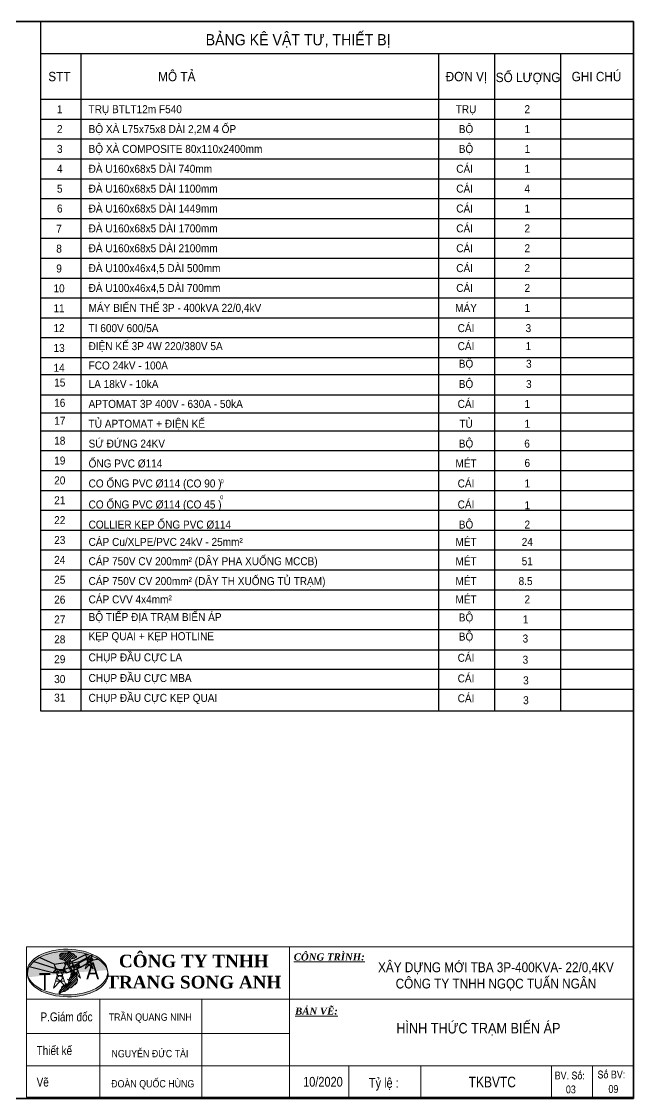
# Model space of a CAD drawing. Header units: millimetres. Extents: x -23083795 to 376618, y 113268 to 3804440.
# Drawn here: x 228112 to 235751, y 115941 to 129379 of the extents above; entities that cross this region are included whole.
import ezdxf
from ezdxf.enums import TextEntityAlignment as Align

# ---------------------------------------------------------------- set-up
doc = ezdxf.new("R2010")
doc.units = ezdxf.units.MM
doc.header["$LTSCALE"] = 6
for name, color, linetype, lineweight in [('Duongcoban', 4, 'Continuous', 30), ('HTDLXDM', 220, 'Continuous', 30), ('Khung', 7, 'Continuous', 20), ('Khung ten', 7, 'Continuous', 20), ('netlonkhungten', 32, 'Continuous', 35), ('Text', 7, 'Continuous', 13)]:
    doc.layers.add(name, color=color, linetype=linetype, lineweight=lineweight)
doc.styles.add('ktenBCKT_6o$0$VN', font='arial.ttf')
doc.styles.get("Standard").update_dxf_attribs({"font": 'VHELVCN_1.TTF', "height": 60})
doc.styles.add('VN', font='VHELVEN_0.TTF')
doc.styles.add('VNI-HELVE', font='VHELVEN_0.TTF', dxfattribs={"width": 0.9})
doc.styles.add('Vni-helvecondense', font='VHELVCN_1.TTF')
doc.styles.add('VNI-Time', font='VTIMESN_1.TTF', dxfattribs={"width": 0.9})
pattern_1 = [(45, (-295998.596, 62239.36), (-13.5351939, 13.5351939), [])]

# ---------------------------------------------------------------- blocks, each defined once
blk = doc.blocks.new('COTLOGO')
at = {"layer": 'Khung'}
for p, q in [((31212.1, 146981.8), (31220.3, 146966)), ((31216.6, 146966), (31212.1, 146981.8)), ((31238.4, 146966.1), (31246.5, 146981.8)), ((31246.5, 146981.8), (31242.1, 146966.5)), ((31246.5, 146981.8), (31242.1, 146966.5)), ((31209, 146956.8), (31216.6, 146966)), ((31219.3, 146956.8), (31209, 146956.8)), ((31221.5, 146949), (31210.6, 146911.5)), ((31220.3, 146966), (31216.6, 146966)), ((31219.3, 146956.8), (31216.6, 146966)), ((31225, 146956.8), (31219.3, 146956.8)), ((31221.5, 146949), (31219.3, 146956.8)), ((31229.3, 146949), (31219.3, 146941.7)), ((31219.3, 146941.7), (31229.7, 146931.8)), ((31220.3, 146966), (31238.6, 146966.4)), ((31220.3, 146966), (31225, 146956.8)), ((31229.3, 146966.2), (31221.5, 146949)), ((31237.1, 146949), (31221.5, 146949)), ((31225, 146956.8), (31233.6, 146956.8)), ((31237.1, 146949), (31229.3, 146966.2)), ((31239.4, 146942.1), (31229.3, 146949)), ((31229.7, 146931.8), (31239.4, 146942.1)), ((31233.6, 146956.8), (31238.4, 146966.1)), ((31233.6, 146956.8), (31239.3, 146956.8)), ((31239.3, 146956.8), (31237.1, 146949)), ((31249.6, 146911.5), (31237.1, 146949)), ((31238.6, 146966.4), (31242.1, 146966.5)), ((31242.1, 146966.5), (31239.3, 146956.8)), ((31249.6, 146956.8), (31239.3, 146956.8)), ((31242.1, 146966.5), (31249.6, 146956.8)), ((31210.6, 146911.5), (31229.7, 146931.8)), ((31216.5, 146931.8), (31242.8, 146931.8)), ((31229.7, 146931.8), (31249.6, 146911.5))]:
    blk.add_line(p, q, dxfattribs=at)
blk.add_lwpolyline([(31237.1, 146949), (31229.3, 146966.2), (31221.5, 146949)], dxfattribs=at)

msp = doc.modelspace()

# ---------------------------------------------------------------- hatches: boundary and pattern name
h = msp.add_hatch()
h.set_pattern_fill('ANSI31', color=256, scale=153.133238, style=0)
h.set_pattern_definition(pattern_1)
edge = h.paths.add_edge_path()
edge.add_spline(control_points=[(228725.64527, 117528.72417), (228726.31098, 117527.12107), (228734.56684, 117505.21733), (228728.03954, 117462.769), (228700.14878, 117418.79778), (228701.39483, 117371.68471), (228664.2402, 117354.83844), (228638.85427, 117347.75843), (228608.45177, 117335.12483), (228613.20039, 117302.99987), (228589.7454, 117290.58955), (228588.24202, 117275.00529), (228581.76949, 117269.18295), (228584.53378, 117260.91758), (228579.32951, 117245.9901), (228596.47642, 117255.2686), (228605.1723, 117263.60082), (228618.65427, 117273.00531), (228631.06602, 117273.45784), (228642.70293, 117276.81815), (228656.97458, 117279.90631), (228673.68369, 117293.68483), (228701.53893, 117296.13668), (228698.85332, 117322.07482), (228719.72426, 117316.17331), (228742.27245, 117329.65837), (228769.1713, 117356.33778), (228810.80751, 117382.92812), (228810.44523, 117440.1832), (228795.73639, 117481.82355), (228774.50361, 117514.23932), (228758.67057, 117529.5218), (228750.32802, 117538.35558)], knot_values=[325.2065401229, 325.2065401229, 325.2065401229, 325.2065401229, 329.3844731738, 381.6250710517, 416.9810768634, 456.3326094966, 477.659535536, 506.1850717693, 524.358493758, 546.7861121352, 569.0085848396, 577.6012925026, 582.5990451646, 587.2551023114, 598.191610277, 604.0603111456, 621.9080645466, 633.0664320861, 640.7890581099, 651.1470585155, 662.1706276019, 674.9075483351, 703.4941224785, 712.4215163118, 718.2547650629, 745.3790726193, 772.3795870547, 810.7015532213, 854.8148979211, 894.0482779137, 917.4558884682, 946.5418220516, 946.5418220516, 946.5418220516, 946.5418220516], degree=3, periodic=0)
edge.add_line((228785.26146, 117497.29064), (228733.81217, 117442.77892))
edge.add_line((228733.81217, 117442.77892), (228759.04415, 117529.28856))
edge.add_spline(control_points=[(228725.64527, 117528.72417), (228726.31098, 117527.12107), (228734.56684, 117505.21733), (228728.03954, 117462.769), (228700.14878, 117418.79778), (228701.39483, 117371.68471), (228664.2402, 117354.83844), (228638.85427, 117347.75843), (228608.45177, 117335.12483), (228613.20039, 117302.99987), (228589.7454, 117290.58955), (228588.24202, 117275.00529), (228581.76949, 117269.18295), (228584.53378, 117260.91758), (228579.32951, 117245.9901), (228596.47642, 117255.2686), (228605.1723, 117263.60082), (228618.65427, 117273.00531), (228631.06602, 117273.45784), (228642.70293, 117276.81815), (228656.97458, 117279.90631), (228673.68369, 117293.68483), (228701.53893, 117296.13668), (228698.85332, 117322.07482), (228719.72426, 117316.17331), (228742.27245, 117329.65837), (228769.1713, 117356.33778), (228810.80751, 117382.92812), (228810.44523, 117440.1832), (228795.73639, 117481.82355), (228774.50361, 117514.23932), (228758.67057, 117529.5218), (228750.32802, 117538.35558)], knot_values=[325.2065401229, 325.2065401229, 325.2065401229, 325.2065401229, 329.3844731738, 381.6250710517, 416.9810768634, 456.3326094966, 477.659535536, 506.1850717693, 524.358493758, 546.7861121352, 569.0085848396, 577.6012925026, 582.5990451646, 587.2551023114, 598.191610277, 604.0603111456, 621.9080645466, 633.0664320861, 640.7890581099, 651.1470585155, 662.1706276019, 674.9075483351, 703.4941224785, 712.4215163118, 718.2547650629, 745.3790726193, 772.3795870547, 810.7015532213, 854.8148979211, 894.0482779137, 917.4558884682, 946.5418220516, 946.5418220516, 946.5418220516, 946.5418220516], degree=3, periodic=0)
edge.add_line((228750.32802, 117538.35558), (228725.64527, 117528.72417))
edge.add_spline(control_points=[(228725.64527, 117528.72417), (228726.31098, 117527.12107), (228734.56684, 117505.21733), (228728.03954, 117462.769), (228700.14878, 117418.79778), (228701.39483, 117371.68471), (228664.2402, 117354.83844), (228638.85427, 117347.75843), (228608.45177, 117335.12483), (228613.20039, 117302.99987), (228589.7454, 117290.58955), (228588.24202, 117275.00529), (228581.76949, 117269.18295), (228584.53378, 117260.91758), (228579.32951, 117245.9901), (228596.47642, 117255.2686), (228605.1723, 117263.60082), (228618.65427, 117273.00531), (228631.06602, 117273.45784), (228642.70293, 117276.81815), (228656.97458, 117279.90631), (228673.68369, 117293.68483), (228701.53893, 117296.13668), (228698.85332, 117322.07482), (228719.72426, 117316.17331), (228742.27245, 117329.65837), (228769.1713, 117356.33778), (228810.80751, 117382.92812), (228810.44523, 117440.1832), (228795.73639, 117481.82355), (228774.50361, 117514.23932), (228758.67057, 117529.5218), (228750.32802, 117538.35558)], knot_values=[325.2065401229, 325.2065401229, 325.2065401229, 325.2065401229, 329.3844731738, 381.6250710517, 416.9810768634, 456.3326094966, 477.659535536, 506.1850717693, 524.358493758, 546.7861121352, 569.0085848396, 577.6012925026, 582.5990451646, 587.2551023114, 598.191610277, 604.0603111456, 621.9080645466, 633.0664320861, 640.7890581099, 651.1470585155, 662.1706276019, 674.9075483351, 703.4941224785, 712.4215163118, 718.2547650629, 745.3790726193, 772.3795870547, 810.7015532213, 854.8148979211, 894.0482779137, 917.4558884682, 946.5418220516, 946.5418220516, 946.5418220516, 946.5418220516], degree=3, periodic=0)
edge.add_line((228664.50488, 117355.74863), (228677.11703, 117317.91218))
edge.add_line((228677.11703, 117317.91218), (228646.12815, 117349.55751))
at = {"layer": 'Duongcoban'}
h = msp.add_hatch(color=2, dxfattribs=at)
edge = h.paths.add_edge_path()
edge.add_ellipse((228685.11273, 117518.46722), major_axis=(-503.29275, 5.46292), ratio=0.5655754413, start_angle=183.233374708, end_angle=368.269123217)
edge.add_line((228185.09752, 117500.55708), (228186.01247, 117500.8731))
edge.add_ellipse((228689.27394, 117493.53506), major_axis=(-503.29275, 5.46292), ratio=0.5655754413, start_angle=235.144016234, end_angle=359.622540799, ccw=False)
edge.add_line((228979.449, 117723.99421), (228995.66325, 117732.47922))
edge.add_line((228995.66325, 117732.47922), (228997.22667, 117735.50297))
edge.add_line((228997.22667, 117735.50297), (228992.38558, 117718.55914))
edge.add_ellipse((228689.27394, 117493.53506), major_axis=(-503.29275, 5.46292), ratio=0.5655754413, start_angle=188.269123217, end_angle=233.320823776, ccw=False)
at = {"layer": 'Khung ten'}
h = msp.add_hatch(color=256, dxfattribs=at)
edge = h.paths.add_edge_path()
edge.add_ellipse((228685.11273, 117518.46722), major_axis=(-503.29275, 5.46292), ratio=0.5655754413, start_angle=-176.766625292, end_angle=8.269123217)
edge.add_ellipse((228689.27394, 117493.53506), major_axis=(-503.29275, 5.46292), ratio=0.5655754413, start_angle=-171.730876783, end_angle=3.233374708, ccw=False)
h = msp.add_hatch(color=256, dxfattribs=at)
edge = h.paths.add_edge_path()
edge.add_ellipse((228689.27394, 117493.53506), major_axis=(-503.29275, 5.46292), ratio=0.5655754413, start_angle=188.269123217, end_angle=359.622540799, ccw=False)
edge.add_ellipse((228685.11273, 117518.46722), major_axis=(-503.29275, 5.46292), ratio=0.5655754413, start_angle=183.233374708, end_angle=368.269123217)
edge.add_line((228185.09752, 117500.55708), (228186.01247, 117500.8731))
h = msp.add_hatch(color=256, dxfattribs=at)
edge = h.paths.add_edge_path()
edge.add_ellipse((228685.11273, 117518.46722), major_axis=(-503.29275, 5.46292), ratio=0.5655754413, start_angle=-176.766625292, end_angle=8.269123217)
edge.add_ellipse((228689.27394, 117493.53506), major_axis=(-503.29275, 5.46292), ratio=0.5655754413, start_angle=-171.730876783, end_angle=3.233374708, ccw=False)
at = {"layer": 'Text'}
h = msp.add_hatch(color=256, dxfattribs=at)
h.set_gradient(color1=(0, 0, 255), one_color=1, tint=1)
edge = h.paths.add_edge_path()
edge.add_ellipse((228685.11273, 117518.46722), major_axis=(-503.29275, 5.46292), ratio=0.5655754413, start_angle=183.233374708, end_angle=368.269123217)
edge.add_line((228185.09752, 117500.55708), (228186.01247, 117500.8731))
edge.add_ellipse((228689.27394, 117493.53506), major_axis=(-503.29275, 5.46292), ratio=0.5655754413, start_angle=235.144016234, end_angle=359.622540799, ccw=False)
edge.add_line((228979.449, 117723.99421), (228995.66325, 117732.47922))
edge.add_line((228995.66325, 117732.47922), (228997.22667, 117735.50297))
edge.add_line((228997.22667, 117735.50297), (228992.38558, 117718.55914))
edge.add_ellipse((228689.27394, 117493.53506), major_axis=(-503.29275, 5.46292), ratio=0.5655754413, start_angle=188.269123217, end_angle=233.320823776, ccw=False)
edge = h.paths.add_edge_path()
edge.add_ellipse((228689.27394, 117493.53506), major_axis=(-503.29275, 5.46292), ratio=0.5655754413, start_angle=3.233374709, end_angle=188.269123217)
edge.add_ellipse((228685.11273, 117518.46722), major_axis=(-503.29275, 5.46292), ratio=0.5655754413, start_angle=8.269123217, end_angle=183.233374708, ccw=False)
h = msp.add_hatch(dxfattribs=at)
h.set_pattern_fill('ANSI31', color=256, scale=153.133238, style=0)
h.set_pattern_definition(pattern_1)
edge = h.paths.add_edge_path()
edge.add_spline(control_points=[(228650.28969, 117753.59566), (228654.69151, 117754.03131), (228669.58543, 117755.50538), (228691.92001, 117752.90757), (228704.8203, 117777.81238), (228722.35706, 117759.85646), (228739.21555, 117748.19863), (228765.60531, 117753.53413), (228769.32026, 117728.12588), (228783.22358, 117718.43256), (228817.49819, 117717.06264), (228765.06602, 117675.85141), (228730.2774, 117691.34317), (228716.36153, 117642.99545), (228709.51137, 117602.35755), (228729.91094, 117562.05896), (228749.8197, 117537.76943), (228773.34304, 117516.01115), (228795.73639, 117481.82355), (228810.44523, 117440.1832), (228810.80751, 117382.92812), (228769.1713, 117356.33778), (228742.27245, 117329.65837), (228719.72426, 117316.17331), (228698.85332, 117322.07482), (228701.53893, 117296.13668), (228673.68369, 117293.68483), (228656.97458, 117279.90631), (228642.70293, 117276.81815), (228631.06602, 117273.45784), (228618.65427, 117273.00531), (228605.1723, 117263.60082), (228596.47642, 117255.2686), (228579.32951, 117245.9901), (228584.53378, 117260.91758), (228581.76949, 117269.18295), (228588.24202, 117275.00529), (228589.7454, 117290.58955), (228613.20039, 117302.99987), (228608.45177, 117335.12483), (228638.85427, 117347.75843), (228664.2402, 117354.83844), (228701.39483, 117371.68471), (228700.14878, 117418.79778), (228728.03954, 117462.769), (228736.5194, 117517.91528), (228708.01283, 117557.72061), (228696.42263, 117587.93408), (228686.04932, 117620.56128), (228637.42262, 117612.24186), (228660.37361, 117635.02161), (228660.18151, 117651.70005), (228651.56407, 117666.21122), (228633.46613, 117665.57845), (228619.01506, 117677.3128), (228584.87713, 117678.24569), (228600.45368, 117706.37065), (228578.78939, 117724.77894), (228593.97929, 117741.48296), (228604.86537, 117745.2313), (228610.73794, 117753.59297), (228620.99475, 117755.30177), (228623.30883, 117743.3212), (228629.54002, 117752.17742), (228638.56336, 117753.36031), (228646.10094, 117753.51159), (228650.28969, 117753.59566)], knot_values=[0, 0, 0, 0, 10.7735665845, 36.4532534733, 45.4679442593, 66.3045279719, 75.3944756711, 97.7216199934, 113.4382851597, 125.6911224312, 137.561709047, 178.2417659291, 199.701129756, 215.4548631019, 279.0507724077, 301.4044117601, 320.192794705, 354.2924737063, 377.7000842608, 416.9334642534, 461.0468089532, 499.3687751198, 526.3692895552, 553.4935971116, 559.3268458626, 568.254239696, 596.8408138394, 609.5777345726, 620.601303659, 630.9593040646, 638.6819300884, 649.8402976279, 667.6880510289, 673.5567518975, 684.4932598631, 689.1493170099, 694.1470696719, 702.7397773349, 724.9622500393, 747.3898684165, 765.5632904052, 794.0888266385, 815.4157526779, 854.7672853111, 890.1232911228, 942.3638890007, 973.9951801077, 1003.1788865432, 1022.1051133158, 1049.2720402717, 1062.8327235385, 1076.0292904817, 1089.8338192272, 1096.0900800592, 1116.7058842414, 1137.4361290827, 1150.6731388105, 1174.7028723421, 1185.0988354929, 1197.2627979239, 1201.6706222426, 1209.4680776792, 1215.0854598908, 1219.5329080381, 1227.4927713461, 1237.4490430488, 1237.4490430488, 1237.4490430488, 1237.4490430488], degree=3, periodic=0)

# ---------------------------------------------------------------- linework, layer by layer
at = {"color": 7}
msp.add_line((228910.99632, 117735.11897), (228943.03077, 117738.48657), dxfattribs=at)
for points in [[(234018.08403, 129379.02217), (228349.25245, 129379.02217), (228349.25245, 120778.12247)], [(235750.78522, 120778.12247), (235750.78522, 129379.02217), (234018.08403, 129379.02217)], [(228349.25245, 128982.23319), (234018.08403, 128982.23319)], [(228852.07678, 128982.23319), (228852.07678, 120778.12247)], [(233315.38858, 128982.23319), (233315.38858, 120778.12247)], [(234018.08403, 128982.23319), (234018.08403, 120778.12247)], [(234018.08403, 128982.23319), (235750.78522, 128982.23319)], [(234838.18517, 128982.23319), (234838.18517, 120778.12247)], [(234018.08403, 128689.86608), (234018.08403, 120778.12247)], [(228349.25245, 128409.34767), (234018.08403, 128409.34767)], [(234018.08403, 128409.34767), (235750.78522, 128409.34767)], [(228349.25245, 128161.43293), (234018.08403, 128161.43293)], [(234018.08403, 128161.43293), (235750.78522, 128161.43293)], [(228349.25245, 127913.51819), (234018.08403, 127913.51819)], [(234018.08403, 127913.51819), (235750.78522, 127913.51819)], [(228349.25245, 127665.60345), (234018.08403, 127665.60345)], [(234018.08403, 127665.60345), (235750.78522, 127665.60345)], [(228349.25245, 127417.68871), (234018.08403, 127417.68871)], [(234018.08403, 127417.68871), (235750.78522, 127417.68871)], [(228349.25245, 127169.77396), (234018.08403, 127169.77396)], [(234018.08403, 127169.77396), (235750.78522, 127169.77396)], [(228349.25245, 126921.85922), (234018.08403, 126921.85922)], [(234018.08403, 126921.85922), (235750.78522, 126921.85922)], [(228349.25245, 126673.94448), (234018.08403, 126673.94448)], [(234018.08403, 126673.94448), (235750.78522, 126673.94448)], [(228349.25245, 126426.02974), (234018.08403, 126426.02974)], [(234018.08403, 126426.02974), (235750.78522, 126426.02974)], [(228349.25245, 126178.115), (234018.08403, 126178.115)], [(234018.08403, 126178.115), (235750.78522, 126178.115)], [(228349.25245, 125930.20026), (234018.08403, 125930.20026)], [(234018.08403, 125930.20026), (235750.78522, 125930.20026)], [(228349.25245, 125682.28552), (234018.08403, 125682.28552)], [(234018.08403, 125682.28552), (235750.78522, 125682.28552)], [(228349.25245, 125434.37078), (234018.08403, 125434.37078)], [(234018.08403, 125434.37078), (235750.78522, 125434.37078)], [(228349.25245, 125186.45604), (234018.08403, 125186.45604)], [(234018.08403, 125186.45604), (235750.78522, 125186.45604)], [(228349.25245, 124975.28144), (234018.08403, 124975.28144)], [(234018.08403, 124975.28144), (235750.78522, 124975.28144)], [(228349.25245, 124722.32746), (234018.08403, 124722.32746)], [(234018.08403, 124722.32746), (235750.78522, 124722.32746)], [(228349.25245, 124497.59786), (234018.08403, 124497.59786)], [(234018.08403, 124497.59786), (235750.78522, 124497.59786)], [(228349.25245, 124272.86826), (234018.08403, 124272.86826)], [(234018.08403, 124272.86826), (235750.78522, 124272.86826)], [(228349.25245, 124024.95352), (234018.08403, 124024.95352)], [(234018.08403, 124024.95352), (235750.78522, 124024.95352)], [(228349.25245, 123777.03878), (234018.08403, 123777.03878)], [(234018.08403, 123777.03878), (235750.78522, 123777.03878)], [(228349.25245, 123529.12404), (234018.08403, 123529.12404)], [(234018.08403, 123529.12404), (235750.78522, 123529.12404)], [(228349.25245, 123281.2093), (234018.08403, 123281.2093)], [(234018.08403, 123281.2093), (235750.78522, 123281.2093)], [(228349.25245, 123033.29456), (234018.08403, 123033.29456)], [(234018.08403, 123033.29456), (235750.78522, 123033.29456)], [(228349.25245, 122785.37982), (234018.08403, 122785.37982)], [(234018.08403, 122785.37982), (235750.78522, 122785.37982)], [(228349.25245, 122537.46508), (234018.08403, 122537.46508)], [(234018.08403, 122537.46508), (235750.78522, 122537.46508)], [(228349.25245, 122289.55034), (234018.08403, 122289.55034)], [(234018.08403, 122289.55034), (235750.78522, 122289.55034)], [(228349.25245, 122041.6356), (234018.08403, 122041.6356)], [(234018.08403, 122041.6356), (235750.78522, 122041.6356)], [(228349.25245, 121793.72086), (234018.08403, 121793.72086)], [(234018.08403, 121793.72086), (235750.78522, 121793.72086)], [(228349.25245, 121539.52762), (234018.08403, 121539.52762)], [(234018.08403, 121539.52762), (235750.78522, 121539.52762)], [(228349.25245, 121297.89137), (234018.08403, 121297.89137)], [(234018.08403, 121297.89137), (235750.78522, 121297.89137)], [(228349.25245, 121049.97663), (234018.08403, 121049.97663)], [(234018.08403, 121049.97663), (235750.78522, 121049.97663)], [(228349.25245, 120778.12247), (234018.08403, 120778.12247)], [(234018.08403, 120778.12247), (235750.78522, 120778.12247)]]:
    msp.add_lwpolyline(points)
at = {"layer": 'Duongcoban', "color": 2}
for p, q in [((228738.44366, 117651.19582), (228909.89007, 117735.50297)), ((228840.33636, 117651.19582), (228995.66325, 117732.47922)), ((228675.01262, 117515.73304), (228257.58329, 117651.28484)), ((228518.04795, 117615.48124), (228346.8141, 117696.22869)), ((228518.3232, 117615.65061), (228738.44366, 117651.19582)), ((228663.88421, 117615.65061), (228840.33636, 117651.19582)), ((228729.18068, 117577.09204), (228901.95038, 117671.98544)), ((228849.59934, 117577.09204), (229005.16637, 117671.98544)), ((229005.16637, 117671.98544), (229061.94453, 117680.50906)), ((228505.09038, 117509.78806), (228208.00306, 117582.11799)), ((228505.09038, 117509.78806), (228729.18068, 117577.09204)), ((228677.11703, 117509.78806), (228849.59934, 117577.09204))]:
    msp.add_line(p, q, dxfattribs=at)
at = {"layer": 'Khung'}
for points in [[(235750.78522, 115955.3933), (235750.78522, 117834.74991), (228173.24396, 117834.74991), (228173.24396, 115955.3933)], [(231458.39938, 117834.74991), (231458.39938, 115955.3933)], [(228173.24396, 117181.45751), (235750.78522, 117181.45751)], [(229088.24677, 115955.3933), (229088.24677, 117181.45751)], [(230363.47008, 115955.3933), (230363.47008, 117181.45751)], [(228173.24396, 116750.50939), (231458.39938, 116750.50939)], [(228182.74925, 116348.43694), (235750.78522, 116348.43694)], [(232197.51329, 116348.43694), (232197.51329, 115955.3933)], [(233098.11394, 116348.43694), (233098.11394, 115955.3933)], [(234728.29866, 116348.43694), (234728.29866, 115955.3933)], [(235238.49758, 116348.43694), (235238.49758, 115955.3933)], [(228173.24396, 115955.3933), (235750.78522, 115955.3933)]]:
    msp.add_lwpolyline(points, dxfattribs=at)
at = {"layer": 'netlonkhungten'}
msp.add_lwpolyline([(217199.50715, 129379.02217), (235750.78522, 129379.02217), (235750.78522, 115940.65733), (217199.50715, 115940.65733)], close=True, dxfattribs=at)
at = {"layer": 'Text', "extrusion": (0, 0, -1)}
for centre in [(228685.11273, 117518.46722), (228689.27394, 117493.53506)]:
    msp.add_ellipse(centre, major_axis=(-503.29275, 5.46292), ratio=0.5655754413, dxfattribs=at)
at = {"layer": 'Text'}
msp.add_open_spline([(228650.28969, 117753.59566), (228654.69151, 117754.03131), (228669.58543, 117755.50538), (228691.92001, 117752.90757), (228704.8203, 117777.81238), (228722.35706, 117759.85646), (228739.21555, 117748.19863), (228765.60531, 117753.53413), (228769.32026, 117728.12588), (228783.22358, 117718.43256), (228817.49819, 117717.06264), (228765.06602, 117675.85141), (228730.2774, 117691.34317), (228716.36153, 117642.99545), (228709.51137, 117602.35755), (228729.91094, 117562.05896), (228749.8197, 117537.76943), (228773.34304, 117516.01115), (228795.73639, 117481.82355), (228810.44523, 117440.1832), (228810.80751, 117382.92812), (228769.1713, 117356.33778), (228742.27245, 117329.65837), (228719.72426, 117316.17331), (228698.85332, 117322.07482), (228701.53893, 117296.13668), (228673.68369, 117293.68483), (228656.97458, 117279.90631), (228642.70293, 117276.81815), (228631.06602, 117273.45784), (228618.65427, 117273.00531), (228605.1723, 117263.60082), (228596.47642, 117255.2686), (228579.32951, 117245.9901), (228584.53378, 117260.91758), (228581.76949, 117269.18295), (228588.24202, 117275.00529), (228589.7454, 117290.58955), (228613.20039, 117302.99987), (228608.45177, 117335.12483), (228638.85427, 117347.75843), (228664.2402, 117354.83844), (228701.39483, 117371.68471), (228700.14878, 117418.79778), (228728.03954, 117462.769), (228736.5194, 117517.91528), (228708.01283, 117557.72061), (228696.42263, 117587.93408), (228686.04932, 117620.56128), (228637.42262, 117612.24186), (228660.37361, 117635.02161), (228660.18151, 117651.70005), (228651.56407, 117666.21122), (228633.46613, 117665.57845), (228619.01506, 117677.3128), (228584.87713, 117678.24569), (228600.45368, 117706.37065), (228578.78939, 117724.77894), (228593.97929, 117741.48296), (228604.86537, 117745.2313), (228610.73794, 117753.59297), (228620.99475, 117755.30177), (228623.30883, 117743.3212), (228629.54002, 117752.17742), (228638.56336, 117753.36031), (228646.10094, 117753.51159), (228650.28969, 117753.59566)], degree=3, knots=[0, 0, 0, 0, 10.7735665845, 36.4532534733, 45.4679442593, 66.3045279719, 75.3944756711, 97.7216199934, 113.4382851597, 125.6911224312, 137.561709047, 178.2417659291, 199.701129756, 215.4548631019, 279.0507724077, 301.4044117601, 320.192794705, 354.2924737063, 377.7000842608, 416.9334642534, 461.0468089532, 499.3687751198, 526.3692895552, 553.4935971116, 559.3268458626, 568.254239696, 596.8408138394, 609.5777345726, 620.601303659, 630.9593040646, 638.6819300884, 649.8402976279, 667.6880510289, 673.5567518975, 684.4932598631, 689.1493170099, 694.1470696719, 702.7397773349, 724.9622500393, 747.3898684165, 765.5632904052, 794.0888266385, 815.4157526779, 854.7672853111, 890.1232911228, 942.3638890007, 973.9951801077, 1003.1788865432, 1022.1051133158, 1049.2720402717, 1062.8327235385, 1076.0292904817, 1089.8338192272, 1096.0900800592, 1116.7058842414, 1137.4361290827, 1150.6731388105, 1174.7028723421, 1185.0988354929, 1197.2627979239, 1201.6706222426, 1209.4680776792, 1215.0854598908, 1219.5329080381, 1227.4927713461, 1237.4490430488, 1237.4490430488, 1237.4490430488, 1237.4490430488], dxfattribs=at)

# ---------------------------------------------------------------- block references
at = {"layer": 'Duongcoban', "color": 2}
for p, xscale, yscale, zscale in [((149561.36777, -255926.50591), 2.542233687294356, 2.542233688334818, 2.542233687132258), ((96270.78604, -505154.3642), 4.237056144465896, 4.237056147067051, 4.23705614522043), ((136165.16764, -318287.81454), 2.96593930157178, 2.965939302559491, 2.9659393016543)]:
    msp.add_blockref('COTLOGO', p, dxfattribs=dict(at, xscale=xscale, yscale=yscale, zscale=zscale))

# ---------------------------------------------------------------- texts
at = {"layer": 'HTDLXDM', "attachment_point": 2, "style": 'VNI-Time'}
for s, insert, char_height, width in [('XAÂY DÖÏNG MÔÙI TBA 3P-400KVA- 22/0,4KV\\PCOÂNG TY TNHH NGOÏC TUAÁN NGAÂN', (234033.81872, 117638.41267), 121.9354317, 4701.9070559), ('HÌNH THÖÙC TRAÏM BIEÁN AÙP', (233815.14197, 116883.16173), 131.3150803, 5063.5922141)]:
    msp.add_mtext(s, dxfattribs=dict(at, insert=insert, char_height=char_height, width=width))
at = {"layer": 'Text', "style": 'VNI-HELVE', "width": 0.9}
for s, height, p in [('BAÛNG KEÂ VAÄT TÖ, THIEÁT BÒ', 140.4, (231565.02109, 129152.23158)), ('STT', 117, (228584.95136, 128692.73896)), ('MOÂ TAÛ', 117, (230050.26394, 128692.73896)), ('ÑÔN VÒ', 117, (233665.22791, 128692.73896)), ('SOÁ LÖÔÏNG', 117, (234435.16813, 128681.7736)), ('GHI CHUÙ', 117, (235289.65924, 128692.73896)), ('2', 99.84, (234425.27297, 128285.3903)), ('1', 99.84, (228589.5357, 128285.3903)), ('TRUÏ', 99.84, (233660.61176, 128285.3903)), ('2', 99.84, (228589.5357, 128037.47556)), ('BOÄ', 99.84, (233660.61176, 128037.47556)), ('1', 99.84, (234425.27297, 128037.47556)), ('3', 99.84, (228589.5357, 127789.56082)), ('BOÄ', 99.84, (233660.61176, 127789.56082)), ('1', 99.84, (234427.51216, 127789.56082)), ('4', 99.84, (228589.5357, 127541.64608)), ('CAÙI ', 99.84, (233660.61176, 127541.64608)), ('1', 99.84, (234425.27297, 127541.64608)), ('5', 99.84, (228589.5357, 127293.73133)), ('CAÙI ', 99.84, (233660.61176, 127293.73133)), ('4', 99.84, (234425.27297, 127293.73133)), ('6', 99.84, (228589.5357, 127045.81659)), ('CAÙI ', 99.84, (233660.61176, 127045.81659)), ('1', 99.84, (234425.27297, 127045.81659)), ('CAÙI ', 99.84, (233660.61176, 126797.90185)), ('7', 99.84, (228580.72508, 126793.45277)), ('2', 99.84, (234425.27297, 126797.90185)), ('8', 99.84, (228580.72508, 126545.53803)), ('CAÙI ', 99.84, (233660.61176, 126549.98711)), ('2', 99.84, (234425.27297, 126549.98711)), ('9', 99.84, (228580.72508, 126297.62329)), ('CAÙI ', 99.84, (233660.61176, 126302.07237)), ('2', 99.84, (234425.27297, 126302.07237)), ('10', 99.84, (228580.72508, 126049.70855)), ('CAÙI ', 99.84, (233660.61176, 126054.15763)), ('2', 99.84, (234425.27297, 126054.15763)), ('11', 99.84, (228580.72508, 125801.79381)), ('MAÙY', 99.84, (233660.61176, 125806.24289)), ('1', 99.84, (234425.27297, 125806.24289)), ('12', 99.84, (228580.72508, 125553.87906)), ('CAÙI', 99.84, (233660.61176, 125553.28891)), ('3', 99.84, (234438.59092, 125553.28891)), ('CAÙI', 99.84, (233660.61176, 125328.55931)), ('13', 99.84, (228580.72508, 125305.96432)), ('1', 99.84, (234438.59092, 125328.55931)), ('BOÄ', 99.84, (233660.61176, 125108.86895)), ('3', 99.84, (234444.77399, 125108.86895)), ('14', 99.84, (228580.72508, 125058.04958)), ('15', 99.84, (228589.5357, 124874.50921)), ('BOÄ', 99.84, (233660.61176, 124855.91497)), ('3', 99.84, (234444.77399, 124855.91497)), ('16', 99.84, (228589.5357, 124621.55523)), ('CAÙI', 99.84, (233660.61176, 124608.00023)), ('1', 99.84, (234425.27297, 124608.00023)), ('17', 99.84, (228589.5357, 124396.82563)), ('TUÛ', 99.84, (233660.61176, 124360.08549)), ('1', 99.84, (234425.27297, 124360.08549)), ('18', 99.84, (228589.5357, 124148.91089)), ('BOÄ', 99.84, (233660.61176, 124112.17075)), ('6', 99.84, (234422.65373, 124112.17075)), ('19', 99.84, (228589.5357, 123900.99615)), ('MEÙT', 99.84, (233660.61176, 123864.25601)), ('6', 99.84, (234425.27297, 123870.75132)), ('20', 99.84, (228589.5357, 123653.08141)), ('0', 49.92, (230616.63129, 123642.69972)), ('CAÙI', 99.84, (233660.61176, 123615.04242)), ('1', 99.84, (234425.27297, 123615.04242)), ('21', 99.84, (228589.5357, 123405.16667)), ('0', 49.92, (230611.23265, 123443.22928)), ('CAÙI', 99.84, (233660.61176, 123352.93753)), ('1', 99.84, (234425.27297, 123342.85622)), ('22', 99.84, (228589.5357, 123157.25193)), ('BOÄ', 99.84, (233660.61176, 123101.85351)), ('2', 99.84, (234425.27297, 123101.85351)), ('MEÙT', 99.84, (233660.61176, 122885.39777)), ('23', 99.84, (228589.5357, 122909.33719)), ('24', 99.84, (234425.27297, 122885.39777)), ('24', 99.84, (228589.5357, 122661.42245)), ('MEÙT', 99.84, (233660.61176, 122644.75888)), ('51', 99.84, (234425.27297, 122644.75888)), ('25', 99.84, (228589.5357, 122413.50771)), ('MEÙT', 99.84, (233660.61176, 122396.84414)), ('8.5', 99.84, (234404.06422, 122396.84414)), ('26', 99.84, (228589.5357, 122165.59297)), ('MEÙT', 99.84, (233660.61176, 122168.24812)), ('2', 99.84, (234425.27297, 122168.24812)), ('27', 99.84, (228589.5357, 121917.67823)), ('BOÄ', 99.84, (233660.61176, 121943.05051)), ('1', 99.84, (234403.99402, 121918.75845)), ('BOÄ', 99.84, (233660.61176, 121704.02397)), ('28', 99.84, (228589.5357, 121669.76349)), ('3', 99.84, (234401.91198, 121679.7319)), ('CAÙI', 99.84, (233660.61176, 121439.69431)), ('29', 99.84, (228589.5357, 121421.84875)), ('3', 99.84, (234401.91198, 121415.40224)), ('30', 99.84, (228589.5357, 121173.934)), ('CAÙI', 99.84, (233660.61176, 121182.18154)), ('3', 99.84, (234408.16311, 121157.88947)), ('31', 99.84, (228589.5357, 120942.68283)), ('CAÙI', 99.84, (233660.61176, 120934.2668)), ('3', 99.84, (234408.16311, 120909.97473))]:
    msp.add_text(s, height=height, dxfattribs=at).set_placement(p, align=Align.MIDDLE_CENTER)
for s, p in [('TRUÏ BTLT12m F540', (228949.20068, 128285.3903)), ('BOÄ XAØ L75x75x8 DAØI 2,2M 4 OÁP', (228949.20068, 128037.47556)), ('BOÄ XAØ COMPOSITE 80x110x2400mm', (228949.20068, 127789.56082)), ('ÑAØ U160x68x5 DAØI 740mm', (228949.20068, 127541.64608)), ('ÑAØ U160x68x5 DAØI 1100mm', (228949.20068, 127293.73133)), ('ÑAØ U160x68x5 DAØI 1449mm', (228949.20068, 127045.81659)), ('ÑAØ U160x68x5 DAØI 1700mm', (228949.20068, 126797.90185)), ('ÑAØ U160x68x5 DAØI 2100mm', (228949.20068, 126549.98711)), ('ÑAØ U100x46x4,5 DAØI 500mm', (228949.20068, 126302.07237)), ('ÑAØ U100x46x4,5 DAØI 700mm', (228949.20068, 126054.15763)), ('MAÙY BIEÁN THEÁ 3P - 400kVA 22/0,4kV', (228949.20068, 125806.24289)), ('TI 600V 600/5A', (228949.20068, 125553.28891)), ('ÑIEÄN KEÁ 3P 4W 220/380V 5A', (228949.20068, 125328.55931)), ('FCO 24kV - 100A', (228949.20068, 125087.24978)), ('LA 18kV - 10kA', (228949.20068, 124855.91497)), ('APTOMAT 3P 400V - 630A - 50kA', (228949.20068, 124608.00023)), ('TUÛ APTOMAT + ÑIEÄN KEÁ', (228949.20068, 124360.08549)), ('SÖÙ ÑÖÙNG 24KV', (228949.20068, 124112.17075)), ('OÁNG PVC Þ114', (228949.20068, 123864.25601)), ('CO OÁNG PVC Þ114 (CO 90 )', (228949.20068, 123615.04242)), ('CO OÁNG PVC Þ114 (CO 45 )', (228949.20068, 123352.93753)), ('COLLIER KEÏP OÁNG PVC Þ114', (228949.20068, 123101.85351)), ('CAÙP Cu/XLPE/PVC 24kV - 25mm²', (228949.20068, 122885.39777)), ('CAÙP 750V CV 200mm² (DAÂY PHA XUOÁNG MCCB)', (228949.20068, 122644.75888)), ('CAÙP 750V CV 200mm² (DAÂY TH XUOÁNG TUÛ TRAÏM)', (228949.20068, 122396.84414)), ('CAÙP CVV 4x4mm²', (228949.20068, 122168.24812)), ('BOÄ TIEÁP ÑÒA TRAÏM BIEÁN AÙP', (228949.20068, 121948.29338)), ('KEÏP QUAI + KEÏP HOTLINE', (228949.20068, 121709.26683)), ('CHUÏP ÑAÀU CÖÏC LA', (228949.20068, 121444.93717)), ('CHUÏP ÑAÀU CÖÏC MBA', (228949.20068, 121187.4244)), ('CHUÏP ÑAÀU CÖÏC KEÏP QUAI', (228949.20068, 120939.50966))]:
    msp.add_text(s, height=99.84, dxfattribs=at).set_placement(p, align=Align.MIDDLE_LEFT)
at = {"layer": 'Text'}
for s, p in [('A', (228919.34377, 117426.04744)), ('T', (228328.40011, 117292.69708))]:
    msp.add_text(s, height=211.85281, dxfattribs=at).set_placement(p)
at = {"layer": 'Text', "style": 'VNI-Time', "width": 0.9}
for s, p in [('TRAÀN QUANG NINH', (229718.58691, 116910.21288)), ('NGUYEÃN ÑÖÙC TAØI', (229715.25592, 116454.46532)), ('ÑOAØN QUOÁC HUØNG', (229750.15969, 116078.60761))]:
    msp.add_text(s, height=91.8265811, dxfattribs=at).set_placement(p, align=Align.CENTER)
at = {"layer": 'Text', "style": 'Vni-helvecondense'}
for s, p in [('BV. Soá: ', (234767.02509, 116178.59889)), (' Soá BV: ', (235271.21958, 116190.91749))]:
    msp.add_text(s, height=97.162468, dxfattribs=at).set_placement(p)
for s, p in [('09', (235500.24057, 116010.09748)), ('03', (234969.22159, 116004.83955))]:
    msp.add_text(s, height=97.162468, dxfattribs=at).set_placement(p, align=Align.CENTER)
at = {"layer": 'Text'}
for s, insert, char_height, width, attachment_point, style in [('{\\fTimes New Roman|b1|i0|c0|p18;CÔNG TY TNHH\\PTRANG SONG ANH}', (230262.20605, 117734.91524), 157.958117, 2772.1649537, 2, 'VN'), ('{\\fTimes New Roman|b1|i1|c0|p18;\\LCÔNG TRÌNH: }', (231953.04395, 117705.9671), 89.0698045, 3887.9250191, 5, 'ktenBCKT_6o$0$VN'), ('{\\fTimes New Roman|b1|i1|c0|p18;\\LBẢN VẼ: }', (231793.9385, 117029.84703), 89.0698045, 3887.9250191, 5, 'ktenBCKT_6o$0$VN'), ('{\\fArial|b0|i0|c0|p34;\\W0.8;P.\\fArial|b0|i0|c238|p34;G\\fArial|b0|i0|c0|p34;iám\\fArial|b0|i0|c238|p34; đ\\fArial|b0|i0|c0|p34;ốc}', (228349.1691, 116957.84459), 111.3372556, 1242.3129983, 4, 'VN'), ('{\\fArial|b0|i0|c238|p34;\\W0.8;Thi\\fArial|b0|i0|c0|p34;ết kế }', (228300.65398, 116537.46398), 111.3372556, 1242.3129983, 4, 'VN'), ('{\\fArial|b0|i0|c0|p34;\\W0.8;Vẽ}', (228300.65398, 116144.42034), 111.3372556, 1242.3129983, 4, 'VN'), ('{\\W0.8;10\\fArial|b0|i0|c238|p34;/20\\fArial|b0|i0|c0|p34;20}', (231627.21918, 116148.02961), 122.4709812, 785.7702888, 4, 'VN'), ('{\\fArial|b0|i0|c238|p34;\\W0.8;T\\fArial|b0|i0|c0|p34;ỷ lệ : }', (232448.1419, 116116.20424), 122.4709812, 1366.5442981, 4, 'VN'), ('{\\W0.8;TKBVTC}', (233694.3261, 116144.85591), 133.6047067, 1242.3129983, 4, 'VN')]:
    msp.add_mtext(s, dxfattribs=dict(at, insert=insert, char_height=char_height, width=width, attachment_point=attachment_point, style=style))

doc.saveas('drawing.dxf')
